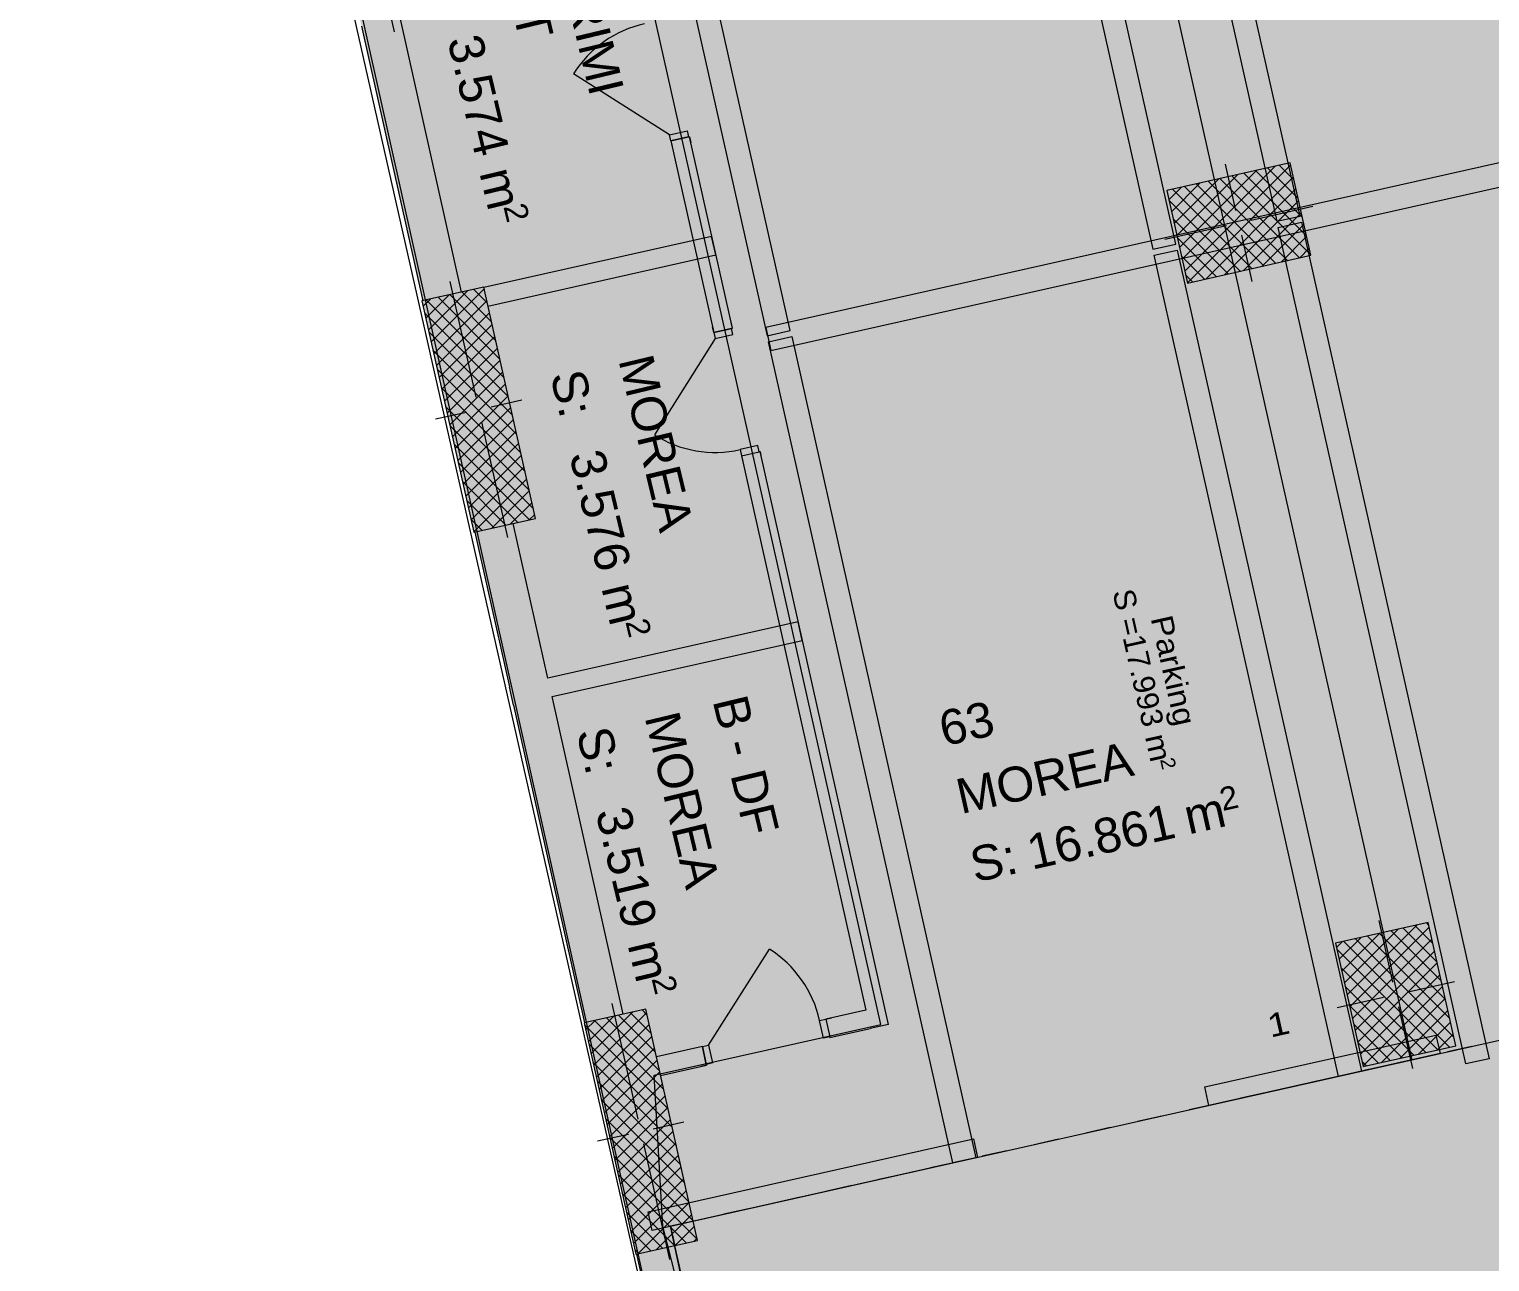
# Model space of a CAD drawing. Header units: centimetres. Extents: x -6805 to 4309, y -7338 to 617.
# Drawn here: x -2378 to -1453, y -6083 to -5302 of the extents above; entities that cross this region are included whole.
import ezdxf

# ---------------------------------------------------------------- set-up
doc = ezdxf.new("R2010")
doc.units = ezdxf.units.CM
for name, color, linetype in [('PDF_ - DEPO_MOREA', 7, 'Continuous'), ('PDF_ - Muret e reja', 7, 'Continuous'), ('PDF_- DEPO', 7, 'Continuous'), ('PDF_- GARAZHE', 7, 'Continuous'), ('PDF_A - Fill Zone', 7, 'Continuous'), ('PDF_A - Muret', 7, 'Continuous'), ('PDF_A - Shtyllat', 7, 'Continuous')]:
    doc.layers.add(name, color=color, linetype=linetype)
for name, color, linetype, true_color in [('PDF_ - rruga_ndarjet anesore', 7, 'Continuous', 0x7f7f7f), ('PDF_065 Möbel Einrichtung', 7, 'Continuous', 0x7f7f7f), ('PDF_A - Akset', 7, 'Continuous', 0xfd4435), ('PDF_A - Pllaka Themel', 7, 'Continuous', 0x7f7f7f), ('PDF_A -Polyline', 7, 'Continuous', 0x7f7f7f), ('PDF_A1 - Bodrumi -1', 7, 'Continuous', 0x7f7f7f)]:
    doc.layers.add(name, color=color, linetype=linetype, true_color=true_color)
doc.styles.add('PDF Arial', font='')
doc.styles.get('PDF Arial').set_extended_font_data('Arial')

msp = doc.modelspace()

# ---------------------------------------------------------------- hatches: boundary and pattern name
at = {"layer": 'PDF_ - DEPO_MOREA', "true_color": 0x029e21, "transparency": 33554559}
msp.add_hatch(color=104, dxfattribs=at).paths.add_polyline_path([(-1981.02, -5952.9), (-1987.83, -5922.57), (-2002.1, -5925.77), (-2047.2, -5724.71), (-1900.3, -5691.76), (-1848.36, -5923.19)])
at = {"layer": 'PDF_- DEPO', "true_color": 0x029e21, "transparency": 33554559}
msp.add_hatch(color=104, dxfattribs=at).paths.add_polyline_path([(-2012.97, -5204.07), (-2009.9, -5203.36), (-1957.71, -5435.9), (-2104.4, -5468.8), (-2156.41, -5236.44)])
at = {"layer": 'PDF_A - Fill Zone', "true_color": 0xfafafa, "transparency": 33554559}
for points in [[(-2207.16, -4978.26), (-2060.4, -4978.26), (-1834.01, -5932.29), (-2019.73, -5961.56), (-2241.25, -4972.02)], [(-1323.07, -5367.57), (-1206.22, -5888.29), (-1502.69, -5954.83), (-1502.7, -5954.83), (-1502.69, -5954.81), (-1619.55, -5434.09)]]:
    msp.add_hatch(color=7, dxfattribs=at).paths.add_polyline_path(points)
at = {"layer": 'PDF_A - Pllaka Themel', "true_color": 0xd5d5d5, "transparency": 33554559}
h = msp.add_hatch(color=254, dxfattribs=at)
h.paths.add_polyline_path([(-5581.92, -878.77), (-5581.92, -838.74), (-5656.99, -838.74), (-5656.99, -378.27), (-5641.97, -378.27), (-5641.97, 287.29), (-2884.66, 287.29), (-432.6, 287.29), (-419.79, 287.29), (978.3, 287.29), (978.3, -308.22), (1644.1, -308.22), (1644.1, -1142.36), (931.04, -1302.36), (1552.22, -1164.4), (1863.25, -2555.08), (1863.27, -2555.07), (2158.71, -3867.26), (2155.22, -3868.03), (2646.93, -6059.23), (2017.8, -6200.41), (2017.67, -6199.86), (-1597.03, -7011.01), (-1702.67, -6540.31), (-1846.28, -6572.52), (-1976.98, -6060.13), (-1982.53, -5964.43), (-1838.96, -5932.29), (-2055.74, -4966.25), (-2419.29, -4966.25), (-2929.7, -4966.25), (-2929.7, -2144.79), (-2909.68, -2144.79), (-2904.73, -1595.67), (-4731.2, -1619.36), (-4671.15, -1619.36), (-4671.15, -2159.83), (-5099.03, -2159.81), (-5102.54, -2159.76), (-5106.05, -2159.61), (-5109.55, -2159.37), (-5113.04, -2159.02), (-5116.52, -2158.59), (-5119.99, -2158.04), (-5123.44, -2157.41), (-5126.87, -2156.67), (-5130.27, -2155.85), (-5133.66, -2154.92), (-5137.02, -2153.9), (-5140.35, -2152.79), (-5143.64, -2151.59), (-5146.9, -2150.29), (-5150.13, -2148.9), (-5153.31, -2147.42), (-5156.45, -2145.85), (-5159.54, -2144.2), (-5162.59, -2142.46), (-5165.59, -2140.63), (-5168.53, -2138.72), (-5171.42, -2136.74), (-5174.26, -2134.66), (-5177.03, -2132.51), (-5179.74, -2130.29), (-5182.39, -2127.99), (-5184.97, -2125.61), (-5187.49, -2123.17), (-5189.94, -2120.65), (-5192.31, -2118.06), (-5194.61, -2115.42), (-5196.84, -2112.71), (-5198.99, -2109.93), (-5201.06, -2107.1), (-5203.05, -2104.21), (-5204.96, -2101.26), (-5206.78, -2098.27), (-5208.52, -2095.21), (-5210.18, -2092.12), (-5211.74, -2088.99), (-5213.22, -2085.8), (-5214.61, -2082.58), (-5215.9, -2079.32), (-5217.11, -2076.02), (-5218.22, -2072.69), (-5219.24, -2069.33), (-5220.16, -2065.95), (-5220.99, -2062.55), (-5221.72, -2059.11), (-5222.36, -2055.66), (-5222.9, -2052.19), (-5223.34, -2048.71), (-5223.69, -2045.22), (-5223.93, -2041.71), (-5224.08, -2038.21), (-5224.13, -2034.71), (-5224.12, -1589.37), (-5276.67, -1564.36), (-5842.14, -1564.36), (-5842.14, -878.77)])
h.paths.add_polyline_path([(-1884.8, -2746.4), (-1725.78, -2754.1), (-263.28, -2617.91), (-272.05, -2578.85), (-296.78, -2580.25), (-343.47, -2075.77), (-1348.13, -2129.78), (-1534.78, -2147.18), (-1533.4, -2162.02), (-1836.78, -2167.48), (-1836.78, -2147.45), (-1876.81, -2147.45), (-1876.81, -2187.49), (-1531.07, -2187.03), (-1493.33, -2681.24), (-1884.8, -2706.36)])
h.paths.add_polyline_path([(-452.61, -1589.37), (-91.92, -1583.39), (-92.31, -1174.02), (283, -1174.02), (283, -828.73), (-419.79, -828.73), (-427.6, -828.73), (-452.61, -828.73)])
h.paths.add_polyline_path([(413.21, -3713.81), (401.11, -3715.64), (389.02, -3717.55), (376.94, -3719.54), (364.87, -3721.61), (352.83, -3723.77), (340.79, -3726.01), (328.77, -3728.32), (316.77, -3730.71), (304.78, -3733.18)])
at = {"layer": 'PDF_A - Pllaka Themel', "true_color": 0xbfbfbf, "transparency": 33554559}
h = msp.add_hatch(color=9, dxfattribs=at)
h.paths.add_polyline_path([(-5637.01, -378.27), (-5637.01, -315.22), (-447.66, -308.19), (-447.66, -308.22), (963.52, -308.22), (963.52, -763.68), (936, -763.68), (936, -863.76), (963.52, -863.76), (964.76, -1337.14), (925.69, -1345.91), (892.3, -1353.4), (988.45, -1782.56), (1104.37, -2300.85), (1195.01, -2706.12), (1170.59, -2711.59), (1193.36, -2813.05), (1455.74, -3983.06), (1827.47, -5638.02), (1828.36, -5640.74), (1829.15, -5643.5), (1829.85, -5646.27), (1830.45, -5649.07), (1830.96, -5651.88), (1831.36, -5654.72), (1831.66, -5657.56), (1831.87, -5660.41), (1831.97, -5663.28), (1831.97, -5666.14), (1831.89, -5669), (1831.69, -5671.85), (1831.39, -5674.7), (1831, -5677.54), (1830.51, -5680.35), (1829.92, -5683.16), (1829.24, -5685.93), (1828.46, -5688.68), (1827.57, -5691.41), (1826.6, -5694.1), (1825.54, -5696.75), (1824.38, -5699.37), (1823.12, -5701.94), (1821.78, -5704.47), (1820.36, -5706.95), (1818.84, -5709.39), (1817.26, -5711.76), (1815.57, -5714.08), (1813.81, -5716.34), (1811.98, -5718.54), (1810.07, -5720.67), (1808.09, -5722.73), (1806.03, -5724.72), (1803.91, -5726.64), (1801.72, -5728.48), (1799.47, -5730.25), (1797.16, -5731.93), (1794.79, -5733.54), (1792.36, -5735.06), (1789.88, -5736.5), (1787.36, -5737.84), (1784.8, -5739.1), (1782.18, -5740.27), (1779.53, -5741.34), (1776.84, -5742.32), (-1865.84, -6559.76), (-1972.03, -6060.13), (1187.39, -5351.16), (1189.51, -5350.66), (1191.61, -5350.07), (1193.68, -5349.39), (1195.73, -5348.62), (1197.73, -5347.75), (1199.69, -5346.8), (1201.61, -5345.77), (1203.49, -5344.64), (1205.3, -5343.44), (1207.07, -5342.15), (1208.77, -5340.79), (1210.42, -5339.35), (1212, -5337.85), (1213.51, -5336.27), (1214.94, -5334.62), (1216.3, -5332.92), (1217.59, -5331.15), (1218.79, -5329.34), (1219.92, -5327.46), (1220.96, -5325.54), (1221.91, -5323.58), (1222.78, -5321.58), (1223.55, -5319.53), (1224.23, -5317.46), (1224.82, -5315.36), (1225.32, -5313.24), (1225.72, -5311.09), (1226.02, -5308.93), (1226.23, -5306.75), (1226.34, -5304.58), (1226.35, -5302.4), (1226.28, -5300.21), (1226.1, -5298.04), (1225.82, -5295.88), (1225.45, -5293.73), (1224.97, -5291.59), (967.71, -4147.99), (967.16, -4145.82), (966.5, -4143.68), (965.76, -4141.58), (964.92, -4139.51), (963.99, -4137.47), (962.97, -4135.49), (961.86, -4133.55), (960.67, -4131.65), (959.39, -4129.82), (958.04, -4128.05), (956.6, -4126.34), (955.09, -4124.68), (953.5, -4123.11), (951.86, -4121.6), (950.14, -4120.18), (948.36, -4118.82), (946.52, -4117.55), (944.63, -4116.36), (942.68, -4115.26), (940.7, -4114.24), (938.66, -4113.31), (936.59, -4112.48), (934.48, -4111.74), (932.34, -4111.1), (930.17, -4110.55), (927.98, -4110.1), (925.78, -4109.75), (923.56, -4109.49), (921.33, -4109.34), (919.09, -4109.28), (916.86, -4109.32), (914.63, -4109.47), (912.41, -4109.71), (910.2, -4110.05), (908.01, -4110.49), (526.4, -4196.13), (467.81, -4209.28), (455.58, -4213.1), (443.37, -4217.02), (431.2, -4221.04), (419.06, -4225.14), (406.95, -4229.34), (394.87, -4233.64), (382.82, -4238.02), (370.82, -4242.51), (358.84, -4247.08), (346.9, -4251.74), (335, -4256.5), (323.13, -4261.35), (311.3, -4266.29), (299.52, -4271.32), (287.76, -4276.44), (276.06, -4281.65), (264.38, -4286.96), (252.76, -4292.35), (241.17, -4297.83), (229.62, -4303.41), (218.13, -4309.06), (206.67, -4314.81), (195.26, -4320.65), (183.89, -4326.58), (172.57, -4332.6), (161.3, -4338.69), (150.07, -4344.88), (138.9, -4351.16), (127.76, -4357.52), (116.69, -4363.96), (105.66, -4370.49), (94.67, -4377.1), (83.75, -4383.8), (72.87, -4390.59), (62.05, -4397.46), (51.28, -4404.41), (40.57, -4411.44), (29.91, -4418.56), (19.3, -4425.76), (8.75, -4433.04), (-1.74, -4440.41), (-13.44, -4447.77), (-25.18, -4455.07), (-36.98, -4462.26), (-48.83, -4469.39), (-60.73, -4476.42), (-72.67, -4483.38), (-84.67, -4490.25), (-96.72, -4497.03), (-108.81, -4503.72), (-120.96, -4510.33), (-133.14, -4516.85), (-145.38, -4523.29), (-157.66, -4529.64), (-169.99, -4535.9), (-182.35, -4542.07), (-194.77, -4548.16), (-207.22, -4554.16), (-219.72, -4560.06), (-232.26, -4565.88), (-244.84, -4571.62), (-257.46, -4577.25), (-270.12, -4582.81), (-282.82, -4588.26), (-295.56, -4593.64), (-308.33, -4598.91), (-321.15, -4604.1), (-333.99, -4609.2), (-346.88, -4614.21), (-359.81, -4619.12), (-372.76, -4623.95), (-385.74, -4628.67), (-398.77, -4633.31), (-411.82, -4637.86), (-424.92, -4642.31), (-438.03, -4646.67), (-451.18, -4650.93), (-464.37, -4655.11), (-477.57, -4659.18), (-490.81, -4663.17), (-2040.76, -5010.98), (-2050.79, -4966.25), (-2414.34, -4966.25), (-2414.34, -4749.36), (-2414.57, -2387.78), (-2414.58, -2276.48), (-2415.05, -2272.78), (-2415.63, -2269.1), (-2416.31, -2265.43), (-2417.08, -2261.78), (-2417.93, -2258.14), (-2418.89, -2254.54), (-2419.94, -2250.96), (-2421.09, -2247.41), (-2422.32, -2243.88), (-2423.65, -2240.39), (-2425.06, -2236.94), (-2426.57, -2233.53), (-2428.15, -2230.15), (-2429.84, -2226.82), (-2431.6, -2223.53), (-2433.45, -2220.29), (-2435.38, -2217.11), (-2437.39, -2213.97), (-2439.5, -2210.88), (-2441.67, -2207.85), (-2443.93, -2204.87), (-2446.26, -2201.96), (-2448.66, -2199.11), (-2451.13, -2196.32), (-2453.69, -2193.59), (-2456.31, -2190.94), (-2459, -2188.35), (-2461.74, -2185.84), (-2464.57, -2183.38), (-2467.45, -2181.02), (-2470.39, -2178.72), (-2473.38, -2176.5), (-2476.44, -2174.36), (-2479.55, -2172.3), (-2482.72, -2170.32), (-2485.93, -2168.43), (-2489.19, -2166.61), (-2492.5, -2164.89), (-2495.85, -2163.24), (-2499.24, -2161.69), (-2502.68, -2160.23), (-2506.15, -2158.85), (-2509.65, -2157.57), (-2513.18, -2156.38), (-2904.72, -2164.81), (-2899.72, -1589.37), (-2414.31, -1589.37), (-2414.31, -828.73), (-4726.25, -828.73), (-4726.25, -1619.36), (-5219.16, -1619.35), (-5219.16, -2036.14), (-5219.17, -2034.71), (-5219.16, -1589.37), (-5271.71, -1564.36), (-5253.39, -1564.36), (-5253.39, -878.77), (-5576.97, -878.77), (-5576.97, -838.74), (-5652.02, -838.74), (-5652.02, -378.27)])
h.paths.add_polyline_path([(-1883.87, -1589.37), (-1863.84, -1589.37), (-1863.84, -1634.38), (-1863.88, -1634.38), (-1863.88, -2147.18), (-1836.55, -2147.45), (-1871.85, -2147.45), (-1871.85, -2187.49), (-1831.82, -2187.43), (-1831.82, -2147.5), (-1529.51, -2150.6), (-1526.54, -2182.48), (-1488.38, -2681.24), (-1718.52, -2706.37), (-1879.85, -2706.36), (-1879.85, -2746.4), (-1720.83, -2754.1), (-221.28, -2598.22), (-135.83, -2979.09), (-1425.42, -3268.45), (-1880.43, -3268.45), (-1873.52, -4356.82), (-1873.76, -4358.94), (-1873.89, -4361.07), (-1873.93, -4363.2), (-1873.88, -4365.33), (-1873.71, -4367.46), (-1873.46, -4369.58), (-1873.11, -4371.68), (-1872.67, -4373.76), (-1872.13, -4375.84), (-1871.5, -4377.87), (-1870.77, -4379.88), (-1869.95, -4381.85), (-1869.05, -4383.78), (-1868.06, -4385.67), (-1866.97, -4387.5), (-1865.81, -4389.3), (-1864.58, -4391.03), (-1863.26, -4392.71), (-1861.87, -4394.32), (-1860.39, -4395.87), (-1858.86, -4397.35), (-1857.26, -4398.76), (-1855.59, -4400.1), (-1853.87, -4401.36), (-1852.09, -4402.54), (-1850.27, -4403.63), (-1848.39, -4404.64), (-1846.46, -4405.56), (-1844.51, -4406.4), (-1842.5, -4407.15), (-1840.47, -4407.79), (-1838.41, -4408.35), (-1836.33, -4408.82), (-1834.23, -4409.19), (-1832.12, -4409.47), (-1829.99, -4409.65), (-1827.86, -4409.72), (-1825.73, -4409.7), (-1823.6, -4409.59), (-1821.48, -4409.38), (-1819.37, -4409.07), (-657.92, -4148.44), (-657.8, -4148.96), (-640.87, -4142.08), (-623.98, -4135.12), (-607.12, -4128.08), (-590.3, -4120.94), (-573.52, -4113.7), (-556.78, -4106.38), (-540.08, -4098.97), (-523.41, -4091.48), (-506.79, -4083.89), (-490.21, -4076.22), (-473.66, -4068.46), (-457.17, -4060.61), (-440.7, -4052.67), (-424.29, -4044.65), (-407.92, -4036.54), (-391.58, -4028.34), (-375.3, -4020.05), (-359.06, -4011.68), (-342.86, -4003.22), (-326.71, -3994.68), (-310.6, -3986.05), (-294.54, -3977.33), (-278.53, -3968.52), (-262.57, -3959.64), (-246.65, -3950.67), (-230.77, -3941.62), (-214.95, -3932.48), (-199.18, -3923.26), (-183.46, -3913.95), (-171.76, -3907.67), (-160.01, -3901.48), (-148.21, -3895.39), (-136.38, -3889.37), (-124.5, -3883.45), (-112.58, -3877.6), (-100.62, -3871.85), (-88.61, -3866.18), (-76.56, -3860.6), (-64.48, -3855.1), (-52.35, -3849.7), (-40.19, -3844.39), (-27.98, -3839.16), (-15.74, -3834.02), (-3.46, -3828.97), (8.86, -3824), (21.21, -3819.14), (33.59, -3814.35), (46.01, -3809.67), (58.47, -3805.06), (70.95, -3800.56), (83.47, -3796.14), (96.03, -3791.81), (108.6, -3787.57), (121.22, -3783.42), (133.86, -3779.37), (146.53, -3775.41), (159.23, -3771.54), (171.96, -3767.76), (184.72, -3764.08), (197.49, -3760.49), (210.3, -3756.99), (223.14, -3753.59), (235.99, -3750.28), (248.88, -3747.06), (261.78, -3743.94), (274.7, -3740.9), (287.65, -3737.97), (300.62, -3735.12), (313.61, -3732.38), (326.61, -3729.72), (339.65, -3727.16), (352.69, -3724.7), (365.76, -3722.33), (378.83, -3720.06), (391.93, -3717.88), (405.04, -3715.79), (418.17, -3713.81), (787.26, -3630.98), (789.38, -3630.46), (791.47, -3629.84), (793.53, -3629.14), (795.57, -3628.34), (797.56, -3627.45), (799.52, -3626.48), (801.42, -3625.43), (803.29, -3624.3), (805.1, -3623.08), (806.86, -3621.79), (808.55, -3620.42), (810.19, -3618.97), (811.77, -3617.46), (813.27, -3615.88), (814.71, -3614.24), (816.07, -3612.54), (817.36, -3610.77), (818.57, -3608.95), (819.69, -3607.09), (820.73, -3605.17), (821.69, -3603.21), (822.57, -3601.21), (823.36, -3599.18), (824.06, -3597.11), (824.66, -3595.01), (825.17, -3592.89), (825.6, -3590.75), (825.93, -3588.6), (826.16, -3586.43), (826.3, -3584.25), (826.34, -3582.06), (826.3, -3579.89), (826.14, -3577.71), (825.91, -3575.54), (825.57, -3573.38), (825.14, -3571.24), (681.41, -2927.91), (734.37, -2916.03), (711.61, -2814.58), (658.74, -2826.44), (287.95, -1174.02), (287.95, -828.73), (-447.66, -828.73), (-1883.87, -828.73)])

# ---------------------------------------------------------------- linework, layer by layer
at = {"layer": 'PDF_ - Muret e reja', "lineweight": 0}
for points in [[(-1972.75, -5368.87), (-2033.63, -5330.32)], [(-1972.75, -5368.87), (-1961.52, -5366.35)], [(-1971.88, -5372.78), (-1972.75, -5368.87)], [(-1971.88, -5372.78), (-1960.65, -5370.26)], [(-1960.65, -5370.26), (-1971.88, -5372.78)], [(-1971.88, -5372.78), (-1960.65, -5370.26)], [(-1971.88, -5372.78), (-1960.65, -5370.26)], [(-1971.88, -5372.78), (-1971.07, -5376.39)], [(-1971.88, -5372.78), (-1944.65, -5494.08)], [(-1971.88, -5372.78), (-1971.07, -5376.39)], [(-1971.88, -5372.78), (-1971.07, -5376.39)], [(-1961.52, -5366.35), (-1960.65, -5370.26)], [(-1960.65, -5370.26), (-1960.16, -5370.15)], [(-1960.65, -5370.26), (-1960.16, -5370.15)], [(-1960.65, -5370.26), (-1960.16, -5370.15)], [(-1960.16, -5370.15), (-1959.34, -5373.77)], [(-1932.94, -5491.45), (-1960.16, -5370.15)], [(-1960.16, -5370.15), (-1959.34, -5373.77)], [(-1960.16, -5370.15), (-1959.34, -5373.77)], [(-1946.08, -5433.29), (-2090.36, -5465.65)], [(-1943.45, -5445.01), (-1946.08, -5433.29)], [(-2087.73, -5477.37), (-1943.45, -5445.01)], [(-1944.65, -5494.08), (-1945.47, -5490.47)], [(-1944.65, -5494.08), (-1945.47, -5490.47)], [(-1944.65, -5494.08), (-1945.47, -5490.47)], [(-1944.65, -5494.08), (-1933.42, -5491.56)], [(-1933.42, -5491.56), (-1944.65, -5494.08)], [(-1944.65, -5494.08), (-1933.42, -5491.56)], [(-1944.65, -5494.08), (-1933.42, -5491.56)], [(-1932.94, -5491.45), (-1933.75, -5487.83)], [(-1932.94, -5491.45), (-1933.75, -5487.83)], [(-1932.94, -5491.45), (-1933.75, -5487.83)], [(-1933.42, -5491.56), (-1932.94, -5491.45)], [(-1933.42, -5491.56), (-1932.94, -5491.45)], [(-1933.42, -5491.56), (-1932.94, -5491.45)], [(-1932.55, -5495.46), (-1933.42, -5491.56)], [(-1943.78, -5497.98), (-1982.34, -5558.86)], [(-1944.65, -5494.08), (-1943.78, -5497.98)], [(-1943.78, -5497.98), (-1932.55, -5495.46)], [(-1916.77, -5565.77), (-1928.01, -5568.29)], [(-1915.89, -5569.68), (-1916.77, -5565.77)], [(-1928.01, -5568.29), (-1927.12, -5572.2)], [(-1927.12, -5572.2), (-1915.89, -5569.68)], [(-1927.12, -5572.2), (-1915.89, -5569.68)], [(-1927.12, -5572.2), (-1915.89, -5569.68)], [(-1927.12, -5572.2), (-1915.89, -5569.68)], [(-1927.12, -5572.2), (-1926.31, -5575.81)], [(-1927.12, -5572.2), (-1848.36, -5923.19)], [(-1927.12, -5572.2), (-1926.31, -5575.81)], [(-1927.12, -5572.2), (-1926.31, -5575.81)], [(-1915.89, -5569.68), (-1915.41, -5569.57)], [(-1915.89, -5569.68), (-1915.41, -5569.57)], [(-1915.89, -5569.68), (-1915.41, -5569.57)], [(-1915.41, -5569.57), (-1914.6, -5573.19)], [(-1834.01, -5932.29), (-1915.41, -5569.57)], [(-1915.41, -5569.57), (-1914.6, -5573.19)], [(-1915.41, -5569.57), (-1914.6, -5573.19)], [(-1891.32, -5677.43), (-2049.74, -5712.96)], [(-1888.69, -5689.16), (-1891.32, -5677.43)], [(-2047.11, -5724.69), (-1888.69, -5689.16)], [(-2074.15, -5718.44), (-2074.32, -5718.48)], [(-2074.32, -5718.48), (-2071.69, -5730.2)], [(-2071.69, -5730.2), (-2071.53, -5730.16)], [(-1948.04, -5945.51), (-1909.45, -5884.66)], [(-1848.36, -5923.19), (-1873.82, -5928.89)], [(-1873.82, -5928.89), (-1870.21, -5928.08)], [(-1873.82, -5928.89), (-1870.21, -5928.08)], [(-1873.82, -5928.89), (-1870.21, -5928.08)], [(-1877.73, -5929.76), (-1873.82, -5928.89)], [(-1875.21, -5941), (-1877.73, -5929.76)], [(-1873.82, -5928.89), (-1871.3, -5940.13)], [(-1873.82, -5928.89), (-1871.3, -5940.13)], [(-1873.82, -5928.89), (-1871.3, -5940.13)], [(-1873.82, -5928.89), (-1871.3, -5940.13)], [(-1871.19, -5940.61), (-1845.73, -5934.92)], [(-1834.01, -5932.29), (-1845.73, -5934.92)], [(-1951.95, -5946.38), (-1981.02, -5952.9)], [(-1951.95, -5946.38), (-1955.56, -5947.19)], [(-1951.95, -5946.38), (-1955.56, -5947.19)], [(-1951.95, -5946.38), (-1955.56, -5947.19)], [(-1951.95, -5946.38), (-1948.04, -5945.51)], [(-1951.95, -5946.38), (-1949.44, -5957.61)], [(-1949.44, -5957.61), (-1951.95, -5946.38)], [(-1951.95, -5946.38), (-1949.44, -5957.61)], [(-1951.95, -5946.38), (-1949.44, -5957.61)], [(-1948.04, -5945.51), (-1945.53, -5956.74)], [(-1871.3, -5940.13), (-1875.21, -5941)], [(-1871.3, -5940.13), (-1871.19, -5940.61)], [(-1871.3, -5940.13), (-1871.19, -5940.61)], [(-1871.3, -5940.13), (-1871.19, -5940.61)], [(-1871.19, -5940.61), (-1867.58, -5939.8)], [(-1871.19, -5940.61), (-1867.58, -5939.8)], [(-1871.19, -5940.61), (-1867.58, -5939.8)], [(-1978.4, -5964.61), (-1949.32, -5958.11)], [(-1949.32, -5958.11), (-1952.93, -5958.92)], [(-1949.32, -5958.11), (-1952.93, -5958.92)], [(-1949.32, -5958.11), (-1952.93, -5958.92)], [(-1945.53, -5956.74), (-1949.44, -5957.61)], [(-1949.44, -5957.61), (-1949.32, -5958.11)], [(-1949.44, -5957.61), (-1949.32, -5958.11)], [(-1949.44, -5957.61), (-1949.32, -5958.11)]]:
    msp.add_lwpolyline(points, dxfattribs=at)
for centre, radius, start, end in [((-1972.74, -5368.89), 72.08, 102.66003, 147.64953), ((-1943.78, -5497.94), 72.1, 237.66206, 282.6368), ((-1948.03, -5945.5), 72.04, 12.6134, 57.61526)]:
    msp.add_arc(centre, radius, start, end, dxfattribs=at)
at = {"layer": 'PDF_ - Muret e reja', "color": 7, "true_color": 0xffffff, "transparency": 33554559}
for points in [[(-1971.88, -5372.78), (-1989.41, -5294.65), (-1960.16, -5370.15), (-1977.68, -5292.03)], [(-1971.88, -5372.78), (-1972.75, -5368.87), (-1960.65, -5370.26), (-1961.52, -5366.35)], [(-1944.65, -5494.08), (-1932.94, -5491.45), (-1927.12, -5572.2), (-1915.41, -5569.57)], [(-1944.65, -5494.08), (-1933.42, -5491.56), (-1943.78, -5497.98), (-1932.55, -5495.46)], [(-1915.89, -5569.68), (-1927.12, -5572.2), (-1916.77, -5565.77), (-1928.01, -5568.29)], [(-1951.95, -5946.38), (-1873.82, -5928.89), (-1949.32, -5958.11), (-1871.19, -5940.61)], [(-1871.3, -5940.13), (-1875.21, -5941), (-1873.82, -5928.89), (-1877.73, -5929.76)], [(-1951.95, -5946.38), (-1948.04, -5945.51), (-1949.44, -5957.61), (-1945.53, -5956.74)]]:
    msp.add_solid(points, dxfattribs=at)
at = {"layer": 'PDF_ - Muret e reja', "transparency": 33554559}
for points in [[(-1960.16, -5370.15), (-1932.94, -5491.45), (-1971.88, -5372.78), (-1944.65, -5494.08)], [(-2090.36, -5465.65), (-1946.08, -5433.29), (-2087.73, -5477.37), (-1943.45, -5445.01)], [(-1927.12, -5572.2), (-1915.41, -5569.57), (-1848.36, -5923.19), (-1836.64, -5920.57)], [(-2071.69, -5730.2), (-2074.32, -5718.48), (-1888.69, -5689.16), (-1891.32, -5677.43)], [(-1873.82, -5928.89), (-1848.36, -5923.19), (-1871.19, -5940.61), (-1845.73, -5934.92)], [(-1848.36, -5923.19), (-1836.64, -5920.57), (-1834.01, -5932.29)], [(-1848.36, -5923.19), (-1834.01, -5932.29), (-1845.73, -5934.92)], [(-1981.02, -5952.9), (-1951.95, -5946.38), (-1978.4, -5964.61), (-1949.32, -5958.11)]]:
    msp.add_solid(points, dxfattribs=at)
at = {"layer": 'PDF_ - rruga_ndarjet anesore', "lineweight": 0}
for points in [[(-1633.85, -5971.93), (-1487.37, -5939.06)], [(-1487.37, -5939.06), (-1484.73, -5950.78)], [(-1484.73, -5950.78), (-1631.22, -5983.65)], [(-1631.22, -5983.65), (-1633.85, -5971.93)], [(-1986.24, -6051.01), (-1780.34, -6004.8)], [(-1780.34, -6004.8), (-1777.7, -6016.53)], [(-1777.7, -6016.53), (-1983.74, -6062.75)], [(-1983.74, -6062.75), (-1986.24, -6051.01)]]:
    msp.add_lwpolyline(points, dxfattribs=at)
at = {"layer": 'PDF_ - rruga_ndarjet anesore', "color": 7, "true_color": 0xffffff, "transparency": 33554559}
for points in [[(-1633.85, -5971.93), (-1487.37, -5939.06), (-1631.22, -5983.65), (-1484.73, -5950.78)], [(-1780.34, -6004.8), (-1777.7, -6016.53), (-1986.24, -6051.01), (-1983.74, -6062.75)]]:
    msp.add_solid(points, dxfattribs=at)
at = {"layer": 'PDF_- DEPO', "color": 104, "true_color": 0x029e21, "transparency": 33554559}
msp.add_solid([(-2101.77, -5480.52), (-1955.08, -5447.62), (-2049.74, -5712.96), (-1902.92, -5680.04)], dxfattribs=at)
at = {"layer": 'PDF_- GARAZHE', "color": 254, "true_color": 0xccccff, "transparency": 33554559}
for points in [[(-1433.35, -4876.11), (-1322.95, -5368.12), (-1729.84, -4942.64), (-1619.43, -5434.65)], [(-1729.84, -4942.64), (-1619.43, -5434.65), (-2040.45, -5012.34), (-1930.04, -5504.35)], [(-1619.43, -5434.65), (-1322.95, -5368.12), (-1503.26, -5952.32), (-1206.78, -5885.78)]]:
    msp.add_solid(points, dxfattribs=at)
at = {"layer": 'PDF_- GARAZHE', "color": 104, "true_color": 0x029e21, "transparency": 33554559}
msp.add_solid([(-1930.04, -5504.35), (-1619.43, -5434.65), (-1813.87, -6022.02), (-1503.26, -5952.32)], dxfattribs=at)
at = {"layer": 'PDF_065 Möbel Einrichtung', "lineweight": 0}
for points in [[(-1697.7, -4935.43), (-1588.13, -5423.7)], [(-1573.48, -5420.41), (-1683.05, -4932.14)], [(-1776.33, -4953.07), (-1666.76, -5441.35)], [(-1652.11, -5438.06), (-1761.68, -4949.79)], [(-2020.47, -5007.86), (-1910.9, -5496.13)], [(-1896.25, -5492.84), (-2005.83, -5004.57)], [(-1588.13, -5423.7), (-1573.48, -5420.41)], [(-1587.28, -5427.52), (-1572.62, -5424.23)], [(-1468.37, -5957.37), (-1587.28, -5427.52)], [(-1572.62, -5424.23), (-1453.73, -5954.08)], [(-1666.76, -5441.35), (-1652.11, -5438.06)], [(-1665.91, -5445.17), (-1651.26, -5441.88)], [(-1549.2, -5965.25), (-1665.91, -5445.17)], [(-1651.26, -5441.88), (-1534.55, -5961.96)], [(-1910.9, -5496.13), (-1896.25, -5492.84)], [(-1910.04, -5499.96), (-1895.39, -5496.67)], [(-1793.33, -6020.03), (-1910.04, -5499.96)], [(-1895.39, -5496.67), (-1778.69, -6016.74)], [(-1453.73, -5954.08), (-1468.37, -5957.37)], [(-1534.55, -5961.96), (-1549.2, -5965.25)], [(-1778.69, -6016.74), (-1793.33, -6020.03)]]:
    msp.add_lwpolyline(points, dxfattribs=at)
at = {"layer": 'PDF_065 Möbel Einrichtung', "color": 7, "true_color": 0xffffff, "transparency": 33554559}
for points in [[(-1683.05, -4932.14), (-1573.48, -5420.41), (-1697.7, -4935.43), (-1588.13, -5423.7)], [(-1761.68, -4949.79), (-1652.11, -5438.06), (-1776.33, -4953.08), (-1666.76, -5441.35)], [(-2005.83, -5004.57), (-1896.25, -5492.84), (-2020.47, -5007.86), (-1910.9, -5496.13)], [(-1453.73, -5954.08), (-1468.37, -5957.37), (-1572.62, -5424.23), (-1587.28, -5427.52)], [(-1534.55, -5961.96), (-1549.2, -5965.25), (-1651.26, -5441.88), (-1665.91, -5445.17)], [(-1778.69, -6016.74), (-1793.33, -6020.03), (-1895.39, -5496.67), (-1910.04, -5499.96)]]:
    msp.add_solid(points, dxfattribs=at)
at = {"layer": 'PDF_A - Akset', "color": 21, "lineweight": 0, "true_color": 0xff9955}
for points in [[(-1464.6, -5946.26), (-1480.1, -5949.74)], [(-1455.98, -5944.33), (-1455.98, -5944.33)], [(-1497.32, -5953.6), (-1512.83, -5957.08)], [(-1488.71, -5951.67), (-1488.71, -5951.67)], [(-1530.05, -5960.95), (-1545.56, -5964.43)], [(-1521.44, -5959.01), (-1521.44, -5959.01)], [(-1586.9, -5973.7), (-1586.9, -5973.7)], [(-1562.78, -5968.29), (-1578.28, -5971.77)], [(-1554.17, -5966.36), (-1554.17, -5966.36)], [(-1628.24, -5982.98), (-1643.74, -5986.46)], [(-1619.62, -5981.05), (-1619.62, -5981.05)], [(-1595.51, -5975.64), (-1611.01, -5979.11)], [(-1660.96, -5990.32), (-1676.47, -5993.8)], [(-1652.35, -5988.39), (-1652.35, -5988.39)], [(-1693.69, -5997.67), (-1709.2, -6001.15)], [(-1685.08, -5995.74), (-1685.08, -5995.74)], [(-1750.54, -6010.42), (-1750.54, -6010.42)], [(-1726.42, -6005.01), (-1741.92, -6008.49)], [(-1717.81, -6003.08), (-1717.81, -6003.08)], [(-1791.88, -6019.7), (-1807.38, -6023.18)], [(-1783.26, -6017.77), (-1783.26, -6017.77)], [(-1759.15, -6012.36), (-1774.65, -6015.84)], [(-1824.61, -6027.05), (-1840.11, -6030.52)], [(-1815.99, -6025.11), (-1815.99, -6025.11)], [(-1857.33, -6034.39), (-1872.84, -6037.87)], [(-1848.72, -6032.46), (-1848.72, -6032.46)], [(-1914.18, -6047.15), (-1914.18, -6047.15)], [(-1890.06, -6041.73), (-1905.57, -6045.21)], [(-1881.45, -6039.8), (-1881.45, -6039.8)], [(-1955.52, -6056.42), (-1972.03, -6060.13)], [(-1946.91, -6054.49), (-1946.91, -6054.49)], [(-1922.79, -6049.08), (-1938.29, -6052.56)], [(-1972.03, -6060.13), (-1969.57, -6071.64)], [(-1967.74, -6080.28), (-1967.74, -6080.28)]]:
    msp.add_lwpolyline(points, dxfattribs=at)
at = {"layer": 'PDF_A - Muret', "lineweight": 0}
for points in [[(-2104.46, -5468.49), (-2143.37, -5294.69)], [(-2167.79, -5300.17), (-2128.88, -5473.96)], [(-2096.09, -5620.46), (-2074.15, -5718.44)], [(-2049.74, -5712.96), (-2071.67, -5614.98)], [(-2002.1, -5925.77), (-2047.11, -5724.69)], [(-2071.53, -5730.16), (-2026.52, -5931.25)], [(-1880.7, -6468.06), (-1969.31, -6072.27)], [(-1993.71, -6077.75), (-1905.12, -6473.55)]]:
    msp.add_lwpolyline(points, dxfattribs=at)
at = {"layer": 'PDF_A - Muret', "transparency": 33554559}
for points in [[(-2143.37, -5294.69), (-2104.46, -5468.49), (-2167.79, -5300.17), (-2128.88, -5473.96)], [(-2096.09, -5620.46), (-2071.67, -5614.98), (-2074.15, -5718.44), (-2049.74, -5712.96)], [(-2047.11, -5724.69), (-2002.1, -5925.77), (-2071.53, -5730.16), (-2026.52, -5931.25)], [(-1745.71, -7071.1), (-1751.18, -7046.69), (2631.23, -6089.51), (2625.76, -6065.09)], [(-1969.31, -6072.27), (-1880.7, -6468.06), (-1993.71, -6077.75), (-1905.12, -6473.55)]]:
    msp.add_solid(points, dxfattribs=at)
at = {"layer": 'PDF_A - Pllaka Themel', "lineweight": 0}
for points in [[(-1838.96, -5932.29), (-2055.75, -4966.24)], [(-2237.41, -4979.91), (-1770.12, -7076.58)], [(-1077.81, -5303.73), (-1911.81, -5490.89)], [(-1908.52, -5505.54), (-1074.53, -5318.38)], [(-1972.03, -6060.13), (1187.39, -5351.16)], [(-1911.81, -5490.89), (-1908.52, -5505.54)], [(-1982.53, -5964.43), (-1838.96, -5932.29)], [(-1976.98, -6060.13), (-1982.53, -5964.43)], [(-1846.28, -6572.52), (-1976.98, -6060.13)], [(-1865.84, -6559.76), (-1972.03, -6060.13)]]:
    msp.add_lwpolyline(points, dxfattribs=at)
at = {"layer": 'PDF_A - Pllaka Themel', "color": 7, "true_color": 0xffffff, "transparency": 33554559}
msp.add_solid([(-1074.53, -5318.38), (-1908.52, -5505.54), (-1077.81, -5303.73), (-1911.81, -5490.89)], dxfattribs=at)
at = {"layer": 'PDF_A - Shtyllat', "lineweight": 0}
for points in [[(-2168.03, -5210.99), (-2147.21, -5303.76)], [(-1579.78, -5386.64), (-1657.91, -5404.17)], [(-1649.83, -5440.19), (-1601.05, -5391.41)], [(-1648.14, -5447.7), (-1589.19, -5388.75)], [(-1646.45, -5455.22), (-1579.43, -5388.2)], [(-1614.02, -5416.89), (-1620.6, -5387.59)], [(-1572.05, -5421.11), (-1601.62, -5391.54)], [(-1574.72, -5409.25), (-1594.1, -5389.85)], [(-1577.37, -5397.38), (-1586.59, -5388.17)], [(-1566.64, -5445.23), (-1579.78, -5386.64)], [(-1654.89, -5417.65), (-1636.63, -5399.4)], [(-1653.2, -5425.16), (-1624.78, -5396.74)], [(-1651.51, -5432.68), (-1612.91, -5394.08)], [(-1644.77, -5462.73), (-1577.75, -5395.71)], [(-1588.93, -5450.24), (-1639.19, -5399.97)], [(-1581.41, -5448.55), (-1631.68, -5398.29)], [(-1573.9, -5446.86), (-1624.17, -5396.59)], [(-1566.73, -5444.84), (-1616.65, -5394.91)], [(-1569.39, -5432.97), (-1609.14, -5393.23)], [(-1657.91, -5404.17), (-1644.76, -5462.76)], [(-1656.57, -5410.13), (-1648.5, -5402.06)], [(-1611.46, -5455.3), (-1656.55, -5410.21)], [(-1603.95, -5453.6), (-1654.22, -5403.35)], [(-1596.44, -5451.92), (-1646.7, -5401.65)], [(-1632.95, -5460.12), (-1576.07, -5403.22)], [(-1621.09, -5457.46), (-1574.37, -5410.74)], [(-1609.23, -5454.79), (-1572.69, -5418.25)], [(-1604.46, -5422.95), (-1565.4, -5414.18)], [(-1620.09, -5426.46), (-1659.15, -5435.22)], [(-1618.99, -5456.98), (-1653.89, -5422.07)], [(-1612.27, -5424.7), (-1612.27, -5424.7)], [(-1597.36, -5452.13), (-1571.01, -5425.77)], [(-1626.5, -5458.66), (-1651.23, -5433.93)], [(-1610.52, -5432.52), (-1603.94, -5461.81)], [(-1585.51, -5449.47), (-1569.32, -5433.29)], [(-1634.01, -5460.36), (-1648.57, -5445.79)], [(-1644.76, -5462.76), (-1566.64, -5445.23)], [(-1573.64, -5446.81), (-1567.63, -5440.8)], [(-2090.43, -5465.34), (-2129.5, -5474.09)], [(-2095.28, -5535.15), (-2111.72, -5461.91)], [(-2057.56, -5611.82), (-2090.43, -5465.34)], [(-1641.53, -5462.04), (-1645.91, -5457.66)], [(-2129.5, -5474.09), (-2096.62, -5620.58)], [(-2128.74, -5477.49), (-2124.14, -5472.9)], [(-2127.04, -5485), (-2112.28, -5470.23)], [(-2077.53, -5522.84), (-2126.86, -5473.51)], [(-2125.36, -5492.52), (-2100.41, -5467.57)], [(-2123.68, -5500.03), (-2090.16, -5466.53)], [(-2121.99, -5507.54), (-2088.48, -5474.04)], [(-2080.19, -5510.98), (-2119.34, -5471.82)], [(-2082.85, -5499.12), (-2111.83, -5470.14)], [(-2085.51, -5487.25), (-2104.32, -5468.45)], [(-2088.18, -5475.4), (-2096.81, -5466.76)], [(-2074.87, -5534.7), (-2127.77, -5481.81)], [(-2120.3, -5515.06), (-2086.8, -5481.55)], [(-2072.2, -5546.56), (-2125.11, -5493.66)], [(-2118.62, -5522.58), (-2085.11, -5489.07)], [(-2116.93, -5530.09), (-2083.42, -5496.58)], [(-2069.54, -5558.43), (-2122.44, -5505.53)], [(-2115.25, -5537.6), (-2081.74, -5504.09)], [(-2113.56, -5545.12), (-2080.05, -5511.6)], [(-2066.88, -5570.29), (-2119.78, -5517.38)], [(-2111.87, -5552.63), (-2078.36, -5519.12)], [(-2064.22, -5582.15), (-2117.12, -5529.25)], [(-2110.19, -5560.14), (-2076.68, -5526.64)], [(-2108.5, -5567.66), (-2074.99, -5534.15)], [(-2085.71, -5541.2), (-2066.18, -5536.82)], [(-2101.34, -5544.71), (-2120.87, -5549.09)], [(-2061.55, -5594.01), (-2114.46, -5541.12)], [(-2106.81, -5575.17), (-2073.31, -5541.66)], [(-2105.13, -5582.69), (-2071.62, -5549.18)], [(-2093.53, -5542.96), (-2093.53, -5542.96)], [(-2058.89, -5605.88), (-2111.79, -5552.97)], [(-2103.45, -5590.2), (-2069.93, -5556.69)], [(-2091.78, -5550.77), (-2075.34, -5624.02)], [(-2061.32, -5612.65), (-2109.13, -5564.84)], [(-2101.75, -5597.72), (-2068.25, -5564.2)], [(-2068.83, -5614.35), (-2106.47, -5576.7)], [(-2100.07, -5605.23), (-2066.56, -5571.72)], [(-2098.39, -5612.74), (-2064.87, -5579.23)], [(-2076.34, -5616.03), (-2103.81, -5588.56)], [(-2096.7, -5620.26), (-2063.19, -5586.75)], [(-2085.28, -5618.04), (-2061.5, -5594.26)], [(-2083.85, -5617.71), (-2101.15, -5600.42)], [(-2073.41, -5615.37), (-2059.81, -5601.78)], [(-2091.37, -5619.41), (-2098.48, -5612.28)], [(-2096.62, -5620.58), (-2057.56, -5611.82)], [(-2061.55, -5612.71), (-2058.13, -5609.29)], [(-1492.31, -5867.79), (-1550.91, -5880.93)], [(-1545.27, -5906.04), (-1511.27, -5872.04)], [(-1543.59, -5913.55), (-1499.41, -5869.38)], [(-1541.9, -5921.07), (-1491.64, -5870.81)], [(-1514.6, -5905.61), (-1523.36, -5866.55)], [(-1484.02, -5904.75), (-1515.73, -5873.04)], [(-1486.68, -5892.88), (-1508.21, -5871.36)], [(-1489.34, -5881.03), (-1500.7, -5869.66)], [(-1492.01, -5869.16), (-1493.19, -5867.98)], [(-1474.78, -5945.91), (-1492.31, -5867.79)], [(-1550.91, -5880.93), (-1533.38, -5959.06)], [(-1550.33, -5883.5), (-1546.86, -5880.03)], [(-1548.65, -5891.01), (-1534.99, -5877.37)], [(-1546.96, -5898.53), (-1523.14, -5874.7)], [(-1478.76, -5946.8), (-1545.78, -5879.78)], [(-1540.21, -5928.59), (-1489.95, -5878.32)], [(-1476.03, -5940.34), (-1538.26, -5878.1)], [(-1478.7, -5928.47), (-1530.75, -5876.41)], [(-1481.36, -5916.61), (-1523.24, -5874.72)], [(-1486.27, -5948.5), (-1550.06, -5884.71)], [(-1538.53, -5936.1), (-1488.26, -5885.83)], [(-1493.79, -5950.18), (-1547.4, -5896.57)], [(-1536.84, -5943.61), (-1486.58, -5893.35)], [(-1535.15, -5951.13), (-1484.89, -5900.86)], [(-1501.31, -5951.86), (-1544.74, -5908.43)], [(-1533.47, -5958.64), (-1483.2, -5908.37)], [(-1505.03, -5911.67), (-1475.74, -5905.09)], [(-1992.68, -5992.38), (-2009.12, -5919.14)], [(-1520.65, -5915.18), (-1549.95, -5921.75)], [(-1522.18, -5956.55), (-1481.52, -5915.89)], [(-1512.85, -5913.42), (-1512.85, -5913.42)], [(-1987.83, -5922.57), (-2026.89, -5931.33)], [(-2024.2, -5943.35), (-2007.91, -5927.07)], [(-2022.5, -5950.87), (-1996.04, -5924.41)], [(-2020.82, -5958.38), (-1987.31, -5924.88)], [(-1979.04, -5961.73), (-2012.64, -5928.13)], [(-1981.7, -5949.87), (-2005.12, -5926.45)], [(-1984.36, -5938.01), (-1997.61, -5924.76)], [(-1987.02, -5926.15), (-1990.1, -5923.07)], [(-1954.96, -6069.05), (-1987.83, -5922.57)], [(-1508.82, -5953.55), (-1542.08, -5920.29)], [(-1511.09, -5921.24), (-1502.32, -5960.29)], [(-1510.32, -5953.89), (-1479.84, -5923.4)], [(-2026.89, -5931.33), (-1994.02, -6077.81)], [(-1973.72, -5985.46), (-2026.61, -5932.56)], [(-2025.88, -5935.84), (-2019.77, -5929.74)], [(-1976.38, -5973.6), (-2020.16, -5929.82)], [(-2019.13, -5965.89), (-1985.62, -5932.39)], [(-1516.33, -5955.24), (-1539.41, -5932.15)], [(-1498.45, -5951.22), (-1478.14, -5930.91)], [(-1971.06, -5997.32), (-2023.95, -5944.42)], [(-2017.45, -5973.42), (-1983.94, -5939.9)], [(-1523.85, -5956.92), (-1536.75, -5944.02)], [(-1533.38, -5959.06), (-1474.78, -5945.91)], [(-1486.59, -5948.56), (-1476.46, -5938.43)], [(-1968.4, -6009.18), (-2021.29, -5956.28)], [(-2015.76, -5980.93), (-1982.25, -5947.42)], [(-2014.07, -5988.44), (-1980.56, -5954.93)], [(-1531.36, -5958.61), (-1534.09, -5955.88)], [(-2012.39, -5995.95), (-1978.88, -5962.44)], [(-1965.73, -6021.04), (-2018.63, -5968.14)], [(-2010.71, -6003.47), (-1977.19, -5969.95)], [(-1963.07, -6032.91), (-2015.97, -5980)], [(-2009.01, -6010.98), (-1975.51, -5977.48)], [(-1960.41, -6044.76), (-2013.31, -5991.87)], [(-2007.33, -6018.49), (-1973.82, -5984.99)], [(-2005.65, -6026.01), (-1972.13, -5992.5)], [(-1998.73, -6001.94), (-2018.26, -6006.32)], [(-2003.95, -6033.53), (-1970.45, -6000.01)], [(-1990.93, -6000.19), (-1990.93, -6000.19)], [(-1983.11, -5998.43), (-1963.58, -5994.05)], [(-1957.75, -6056.63), (-2010.65, -6003.73)], [(-2002.27, -6041.04), (-1968.77, -6007.53)], [(-1989.17, -6008), (-1972.74, -6081.25)], [(-1955.08, -6068.5), (-2007.99, -6015.59)], [(-2000.59, -6048.55), (-1967.07, -6015.04)], [(-1962.12, -6070.65), (-2005.32, -6027.45)], [(-1998.9, -6056.07), (-1965.39, -6022.55)], [(-1997.21, -6063.58), (-1963.71, -6030.07)], [(-1969.63, -6072.34), (-2002.66, -6039.32)], [(-1995.53, -6071.09), (-1962.02, -6037.59)], [(-1992.76, -6077.53), (-1960.33, -6045.1)], [(-1977.15, -6074.03), (-2000, -6051.18)], [(-1980.91, -6074.87), (-1958.65, -6052.61)], [(-1984.66, -6075.71), (-1997.34, -6063.04)], [(-1969.04, -6072.2), (-1956.96, -6060.13)], [(-1992.17, -6077.4), (-1994.67, -6074.9)], [(-1994.02, -6077.81), (-1954.96, -6069.05)], [(-1957.18, -6069.54), (-1955.27, -6067.64)]]:
    msp.add_lwpolyline(points, dxfattribs=at)
at = {"layer": 'PDF_A - Shtyllat', "color": 8, "true_color": 0x7f7f7f, "transparency": 33554559}
for points in [[(-1579.78, -5386.64), (-1566.64, -5445.24), (-1657.91, -5404.17), (-1644.76, -5462.76)], [(-2057.56, -5611.82), (-2096.63, -5620.58), (-2090.43, -5465.34), (-2129.5, -5474.09)], [(-1474.78, -5945.91), (-1533.38, -5959.06), (-1492.31, -5867.79), (-1550.91, -5880.93)], [(-1954.96, -6069.05), (-1994.02, -6077.81), (-1987.83, -5922.57), (-2026.89, -5931.33)]]:
    msp.add_solid(points, dxfattribs=at)
at = {"layer": 'PDF_A -Polyline', "color": 7, "lineweight": 0}
msp.add_lwpolyline([(-1707.86, -5040.59), (-1502.7, -5954.83)], dxfattribs=at)
at = {"layer": 'PDF_A1 - Bodrumi -1', "lineweight": 0}
msp.add_lwpolyline([(-2246.45, -4966.25), (-1770.12, -7076.58)], dxfattribs=at)

# ---------------------------------------------------------------- texts
at = {"layer": 'PDF_ - DEPO_MOREA', "attachment_point": 7, "rotation": 283.49998, "style": 'PDF Arial'}
for s, insert, char_height in [('\\W0.999250;B', (-1945.53, -5727.24), 22.1067), ('\\W1.000757;MOREA', (-1988.89, -5737.69), 22.1067), ('\\W1.002323;S:', (-2032.14, -5747.09), 22.1067), ('\\W1.000575;-', (-1939.02, -5754.35), 22.1067), ('\\W1.000035;DF', (-1934.29, -5774.08), 22.1067), ('\\W1.001472;3.519', (-2019.97, -5797.79), 22.1067), ('\\W1.000269;m', (-1999.37, -5881.92), 22.1067), ('\\W1.001521;2', (-1984.19, -5903.27), 14.5905)]:
    msp.add_mtext(s, dxfattribs=dict(at, insert=insert, char_height=char_height))
at = {"layer": 'PDF_- DEPO', "attachment_point": 7, "rotation": 283.49998, "style": 'PDF Arial'}
for s, insert, char_height in [('\\W1.000516;BURIMI', (-2048.33, -5240.4), 22.1067), ('\\W1.000250;LIFT', (-2082.38, -5248.56), 22.1067), ('\\W1.001231;3.574', (-2113.82, -5308.81), 22.1067), ('\\W1.000269;m', (-2093.22, -5392.91), 22.1067), ('\\W1.001521;2', (-2078.01, -5414.26), 14.5905), ('\\W1.000757;MOREA', (-2005.49, -5511.62), 22.1067), ('\\W1.002323;S:', (-2048.71, -5521.05), 22.1067), ('\\W1.001257;3.576', (-2036.57, -5571.74), 22.1067), ('\\W1.000269;m', (-2015.97, -5655.85), 22.1067), ('\\W1.001521;2', (-2000.76, -5677.23), 14.5905)]:
    msp.add_mtext(s, dxfattribs=dict(at, insert=insert, char_height=char_height))
at = {"layer": 'PDF_- GARAZHE', "attachment_point": 7, "rotation": 12.59998, "style": 'PDF Arial'}
for s, insert, char_height in [('\\W1.000407;63', (-1798.94, -5756.54), 22.1067), ('\\W1.000757;MOREA', (-1788.14, -5799.45), 22.1067), ('\\W1.001521;2', (-1622.5, -5797.2), 14.5905), ('\\W1.001299;16.861', (-1743.25, -5834.71), 22.1067), ('\\W1.000269;m', (-1644.08, -5812.06), 22.1067), ('\\W1.002323;S:', (-1779.35, -5842.82), 22.1067)]:
    msp.add_mtext(s, dxfattribs=dict(at, insert=insert, char_height=char_height))
at = {"layer": 'PDF_065 Möbel Einrichtung', "insert": (-1592.24, -5940.71), "char_height": 14.7378, "attachment_point": 7, "rotation": 12.59998, "style": 'PDF Arial'}
msp.add_mtext('\\W1.191871;1', dxfattribs=at)
at = {"layer": 'PDF_A - Fill Zone', "attachment_point": 7, "rotation": 282.59998, "style": 'PDF Arial'}
for s, insert, char_height in [('\\W1.024051;S', (-1692.46, -5658.36), 13.7553), ('\\W1.005887;=17.993', (-1688.48, -5676.17), 13.7553), ('\\W1.088632;Parking', (-1672.14, -5675.93), 13.7553), ('\\W1.085362;m', (-1671.73, -5750.02), 13.7553), ('\\W1.016485;2', (-1662.16, -5764.49), 9.0785)]:
    msp.add_mtext(s, dxfattribs=dict(at, insert=insert, char_height=char_height))

doc.saveas('drawing.dxf')
